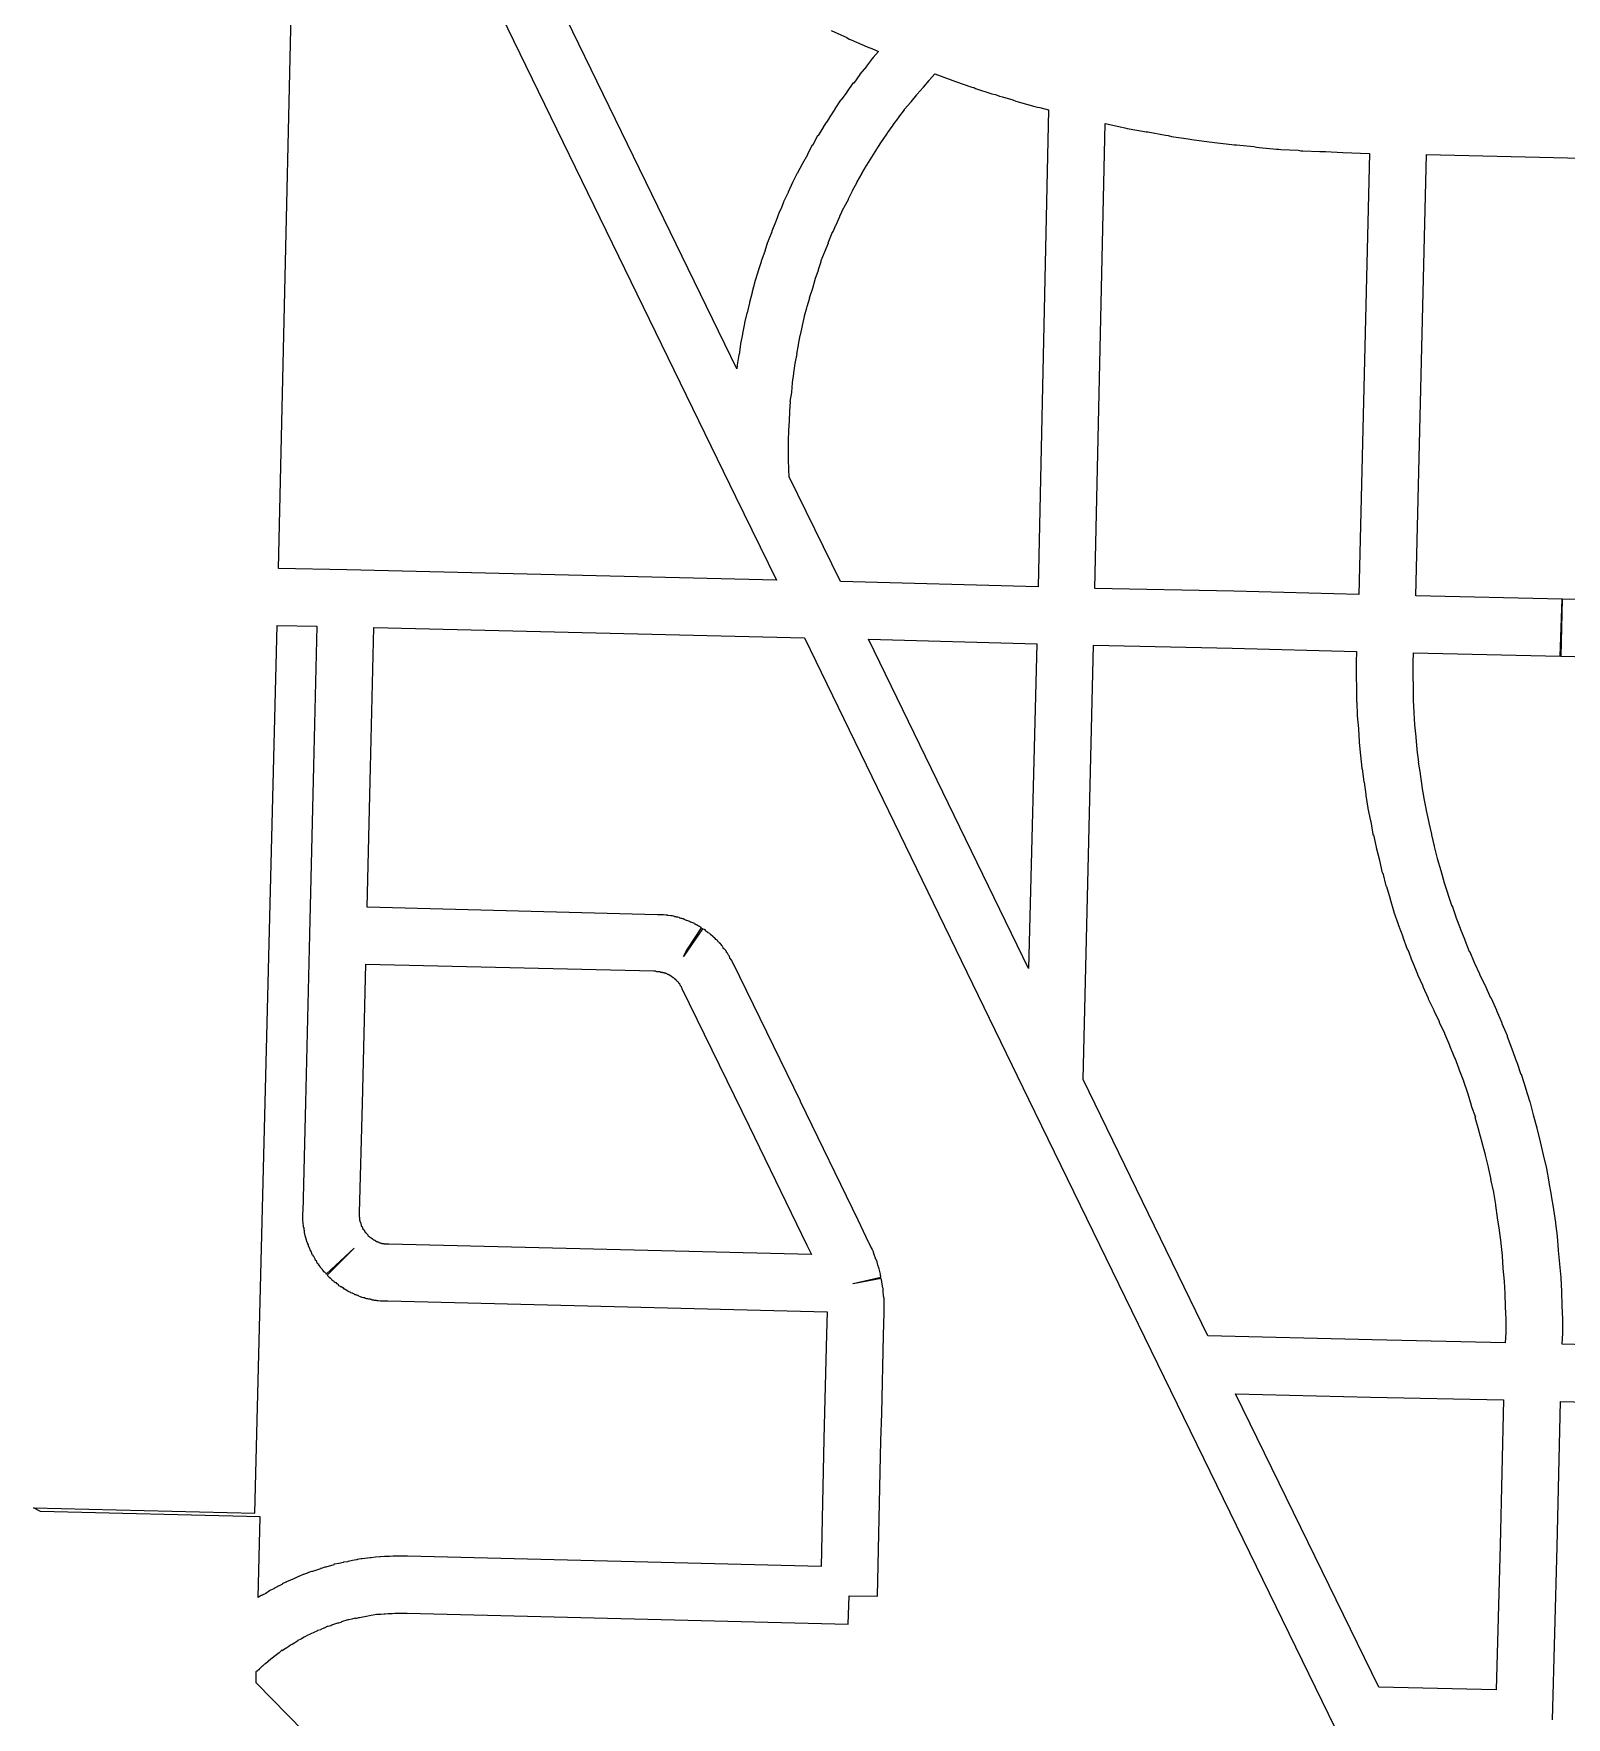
# Model space of a CAD drawing. Extents: x 0 to 1129, y 203 to 1017.
# Drawn here: x 268.99 to 299.35, y 613.26 to 646.6 of the extents above; entities that cross this region are included whole.
import ezdxf

# ---------------------------------------------------------------- set-up
doc = ezdxf.new("R2010")
doc.units = 0
doc.layers.get('0').update_dxf_attribs({"linetype": 'CONTINUOUS'})

msp = doc.modelspace()

# ---------------------------------------------------------------- linework, layer by layer
at = {"color": 1}
for points in [[(274.277667, 654.692135), (274.757444, 654.261734), (274.715111, 654.240511), (282.892511, 637.434155), (283.703889, 635.776111), (275.194889, 635.980734), (273.840222, 636.008956), (274.207111, 651.898067), (274.277667, 654.692135)], [(284.790512, 646.662799), (285.100957, 646.521688), (285.14329, 646.493466), (285.185623, 646.479468), (285.503112, 646.338357), (285.552512, 646.317134), (285.594846, 646.303135), (285.72889, 646.246691), (285.623068, 646.126735), (285.623068, 646.112737), (285.60907, 646.112737), (285.489136, 645.957492), (285.489136, 645.950493), (285.35507, 645.795271), (285.35507, 645.788272), (285.235136, 645.618938), (285.220912, 645.618938), (285.108023, 645.456672), (285.101024, 645.456672), (285.101024, 645.442674), (284.988135, 645.287452), (284.988135, 645.280452), (284.974137, 645.280452), (284.861248, 645.111119), (284.861248, 645.10412), (284.748359, 644.934787), (284.748359, 644.927788), (284.635471, 644.758454), (284.635471, 644.751455), (284.529649, 644.582122), (284.529649, 644.575123), (284.515425, 644.575123), (284.423714, 644.398745), (284.423714, 644.391746), (284.409715, 644.391746), (284.317982, 644.215346), (284.317982, 644.201348), (284.219227, 644.02497), (284.212228, 644.017971), (284.120494, 643.841571), (284.120494, 643.834572), (284.113495, 643.834572), (284.021784, 643.651127), (283.937117, 643.460638), (283.937117, 643.453639), (283.845384, 643.270195), (283.845384, 643.263196), (283.796006, 643.136173), (283.767784, 643.079729), (283.767784, 643.07273), (283.760785, 643.06573), (283.690229, 642.882263), (283.68323, 642.868265), (283.612652, 642.684798), (283.612652, 642.677799), (283.542119, 642.494355), (283.542119, 642.480356), (283.527895, 642.473357), (283.471451, 642.28989), (283.471451, 642.282891), (283.400918, 642.09238), (283.400918, 642.085381), (283.400918, 642.078382), (283.337406, 641.880826), (283.337406, 641.873827), (283.273895, 641.690383), (283.273895, 641.683383), (283.224518, 641.485828), (283.224518, 641.478829), (283.224518, 641.47183), (283.168073, 641.274274), (283.168073, 641.267275), (283.12574, 641.069719), (283.118741, 641.069719), (283.118741, 641.06272), (283.06934, 640.872209), (283.06934, 640.858211), (283.034074, 640.660655), (283.034074, 640.646657), (282.991718, 640.456146), (282.991718, 640.449147), (282.963496, 640.244547), (282.956497, 640.237548), (282.928274, 640.039992), (282.928274, 640.032993), (282.921275, 639.96246), (276.902333, 652.328444)], [(286.843622, 645.801999), (287.147, 645.68911), (287.196378, 645.674886), (287.252822, 645.653663), (287.5774, 645.540774), (287.612667, 645.533775), (287.647933, 645.512552), (287.972511, 645.40673), (288.043044, 645.392506), (288.120667, 645.364284), (288.184155, 645.350286), (288.388778, 645.286774), (288.445222, 645.265551), (288.4946, 645.251327), (288.826222, 645.159616), (288.875622, 645.145618), (288.925, 645.138619), (289.094333, 645.089241), (288.889711, 635.641864), (284.973889, 635.747686), (283.957889, 637.822019), (283.95089, 637.970174), (283.95089, 637.977174), (283.943891, 638.160618), (283.943891, 638.167617), (283.943891, 638.344017), (283.943891, 638.36524), (283.943891, 638.541641), (283.943891, 638.54864), (283.95089, 638.732062), (283.95089, 638.739061), (283.965114, 638.929549), (283.972113, 639.113016), (283.972113, 639.120015), (283.986111, 639.317571), (283.979112, 639.317571), (284.007334, 639.493949), (284.007334, 639.500948), (284.021558, 639.684392), (284.021558, 639.691391), (284.04978, 639.867791), (284.04978, 639.88179), (284.078003, 640.065234), (284.113269, 640.255723), (284.10627, 640.255723), (284.141537, 640.432123), (284.141537, 640.446121), (284.176803, 640.622499), (284.183802, 640.636723), (284.219091, 640.8131), (284.219091, 640.8201), (284.261402, 640.9965), (284.261402, 641.010498), (284.303758, 641.172787), (284.310757, 641.19401), (284.367201, 641.37041), (284.360202, 641.37041), (284.423691, 641.560899), (284.473091, 641.730232), (284.473091, 641.737231), (284.53658, 641.913609), (284.53658, 641.927607), (284.593024, 642.089874), (284.593024, 642.104098), (284.656513, 642.266364), (284.663512, 642.280362), (284.734068, 642.45674), (284.727069, 642.45674), (284.797602, 642.619029), (284.804601, 642.640252), (284.825824, 642.682563), (284.882268, 642.809586), (284.889267, 642.816585), (284.959823, 642.978874), (284.959823, 642.985873), (285.037445, 643.155206), (285.044444, 643.162205), (285.129111, 643.31745), (285.129111, 643.331448), (285.213778, 643.486693), (285.213778, 643.493692), (285.305489, 643.655981), (285.305489, 643.66298), (285.397222, 643.82527), (285.397222, 643.832269), (285.488956, 643.987491), (285.495955, 643.99449), (285.594733, 644.156756), (285.69351, 644.311979), (285.70051, 644.325977), (285.79931, 644.474155), (285.806309, 644.481154), (285.905087, 644.629309), (285.912086, 644.643533), (286.017908, 644.784644), (286.017908, 644.791644), (286.130797, 644.939799), (286.130797, 644.946798), (286.243686, 645.087909), (286.243686, 645.101907), (286.363641, 645.243018), (286.370641, 645.250018), (286.483529, 645.391129), (286.490529, 645.398128), (286.610484, 645.532172), (286.617483, 645.539171), (286.730372, 645.673215), (286.737371, 645.687439), (286.843622, 645.801999)], [(290.216155, 644.821333), (290.547778, 644.750778), (290.604222, 644.73678), (290.653622, 644.722781), (290.992289, 644.65927), (291.027556, 644.652271), (291.062822, 644.652271), (291.408556, 644.588782), (291.465, 644.581783), (291.528511, 644.56056), (291.860111, 644.518204), (291.902444, 644.511205), (291.930667, 644.504206), (292.276378, 644.454806), (292.332822, 644.447807), (292.382222, 644.440807), (292.727933, 644.405518), (292.770289, 644.398519), (292.819667, 644.398519), (293.158333, 644.363253), (293.214778, 644.349029), (293.264155, 644.34203), (293.609889, 644.313807), (293.652222, 644.313807), (293.694556, 644.306808), (294.040289, 644.292584), (294.089667, 644.278586), (294.132, 644.278586), (294.470667, 644.264362), (294.527111, 644.264362), (294.583556, 644.264362), (294.922222, 644.243139), (295.4514, 644.229141), (295.239711, 635.494363), (292.763222, 635.557874), (290.011556, 635.614319), (290.216155, 644.821333)], [(302.421589, 620.55984), (299.267745, 620.644507), (299.281743, 620.863241), (299.281743, 620.87024), (299.281743, 621.138373), (299.281743, 621.145372), (299.267745, 621.406417), (299.267745, 621.420641), (299.260745, 621.681685), (299.260745, 621.688684), (299.246521, 621.956818), (299.246521, 621.963817), (299.225298, 622.231928), (299.225298, 622.238927), (299.197076, 622.499971), (299.197076, 622.51397), (299.175853, 622.775036), (299.175853, 622.782036), (299.140564, 623.036036), (299.140564, 623.050034), (299.140564, 623.057033), (299.105275, 623.311033), (299.105275, 623.318032), (299.055897, 623.586143), (299.055897, 623.593142), (299.013564, 623.847142), (299.013564, 623.86114), (298.964164, 624.122207), (298.964164, 624.129206), (298.900675, 624.390251), (298.900675, 624.39725), (298.837186, 624.65125), (298.837186, 624.658249), (298.773675, 624.919316), (298.773675, 624.926315), (298.703119, 625.180315), (298.703119, 625.187314), (298.632564, 625.448381), (298.625565, 625.448381), (298.625565, 625.45538), (298.547965, 625.70938), (298.547965, 625.716379), (298.470365, 625.963335), (298.470365, 625.977333), (298.456141, 625.977333), (298.378541, 626.224289), (298.378541, 626.231288), (298.371542, 626.231288), (298.279831, 626.485288), (298.18812, 626.732244), (298.18812, 626.739243), (298.18812, 626.753467), (298.082276, 626.986289), (298.082276, 627.000287), (297.976431, 627.24722), (297.976431, 627.254219), (297.870609, 627.494108), (297.870609, 627.501107), (297.856611, 627.501107), (297.750766, 627.741019), (297.743767, 627.748018), (297.637922, 627.966751), (297.637922, 627.97375), (297.539167, 628.185417), (297.532168, 628.199415), (297.447502, 628.411082), (297.433503, 628.418081), (297.348837, 628.636792), (297.348837, 628.643791), (297.257126, 628.869569), (297.257126, 628.876568), (297.172459, 629.095302), (297.172459, 629.102301), (297.094837, 629.321034), (297.080838, 629.321034), (297.080838, 629.335032), (297.010283, 629.553766), (297.010283, 629.560765), (296.93266, 629.79361), (296.93266, 629.800609), (296.869172, 630.01932), (296.798616, 630.259209), (296.798616, 630.266208), (296.742172, 630.499052), (296.742172, 630.506051), (296.685727, 630.731829), (296.685727, 630.745827), (296.63635, 630.971605), (296.63635, 630.978604), (296.579905, 631.211449), (296.579905, 631.218448), (296.537549, 631.45127), (296.537549, 631.458269), (296.495239, 631.684047), (296.495239, 631.70527), (296.45995, 631.931048), (296.45995, 631.945272), (296.42466, 632.17105), (296.43166, 632.17105), (296.39637, 632.417983), (296.39637, 632.424982), (296.375147, 632.664848), (296.375147, 632.671847), (296.353924, 632.911736), (296.3397, 633.151625), (296.3397, 633.158624), (296.325702, 633.39849), (296.325702, 633.40549), (296.325702, 633.645378), (296.325702, 633.652378), (296.318703, 633.892289), (296.318703, 634.132155), (296.318703, 634.146379), (296.325702, 634.336868), (299.232591, 634.273357), (299.267857, 635.402246), (296.368013, 635.465757), (296.580289, 644.207489)], [(296.580289, 644.207489), (302.450511, 644.066378)], [(302.274111, 635.324556), (299.275489, 635.402155), (299.26849, 635.402155), (299.240267, 634.273266), (302.238867, 634.195667)], [(273.812, 634.88097), (274.602222, 634.866746), (274.531667, 632.093924), (274.454067, 628.756657), (274.376444, 625.433479), (274.32, 623.267413), (274.313001, 623.253414), (274.313001, 623.246415), (274.313001, 623.232417), (274.313001, 623.204195), (274.313001, 623.182972), (274.313001, 623.168974), (274.313001, 623.140751), (274.313001, 623.126527), (274.313001, 623.091261), (274.32, 623.055994), (274.32, 623.04177), (274.32, 623.027772), (274.326999, 622.99955), (274.326999, 622.992551), (274.326999, 622.971328), (274.326999, 622.964329), (274.341223, 622.957329), (274.341223, 622.95033), (274.341223, 622.922108), (274.341223, 622.915109), (274.348222, 622.893886), (274.348222, 622.886887), (274.348222, 622.879888), (274.348222, 622.858665), (274.355221, 622.823375), (274.36222, 622.809377), (274.36222, 622.795379), (274.383444, 622.738935), (274.383444, 622.724936), (274.390443, 622.717937), (274.390443, 622.703713), (274.397442, 622.689715), (274.397442, 622.675491), (274.41144, 622.668492), (274.41144, 622.661493), (274.418439, 622.64027), (274.418439, 622.633271), (274.425438, 622.612047), (274.425438, 622.598049), (274.45366, 622.541605), (274.46066, 622.527607), (274.46066, 622.520607), (274.467659, 622.499384), (274.481883, 622.492385), (274.481883, 622.485386), (274.488882, 622.464163), (274.495881, 622.457164), (274.495881, 622.450165), (274.50288, 622.428942), (274.50288, 622.421943), (274.516878, 622.421943), (274.523877, 622.400719), (274.523877, 622.39372), (274.530876, 622.386721), (274.5521, 622.351455), (274.559099, 622.337231), (274.566098, 622.316008), (274.587321, 622.302009), (274.59432, 622.273787), (274.601319, 622.266788), (274.608318, 622.252564), (274.629541, 622.238566), (274.63654, 622.231567), (274.629541, 622.217569), (274.63654, 622.210569), (274.64354, 622.210569), (274.64354, 622.20357), (274.650539, 622.196571), (274.650539, 622.182573), (274.664537, 622.175574), (274.671536, 622.161576), (274.685534, 622.147577), (274.699532, 622.140578), (274.699532, 622.133579), (274.706532, 622.133579), (274.706532, 622.12658), (274.713531, 622.112356), (274.741753, 622.07709), (274.748752, 622.07709), (274.755751, 622.07009), (274.769749, 622.055866), (274.783748, 622.034643), (275.341125, 622.54971), (274.804903, 622.013488), (274.833125, 621.985266), (274.840124, 621.978267), (274.847123, 621.971268), (274.868346, 621.950044), (274.875346, 621.943045), (274.882345, 621.936046), (274.889344, 621.929047), (274.910567, 621.914823), (274.924565, 621.900825), (274.938563, 621.893826), (274.945562, 621.879828), (274.952562, 621.872828), (274.959561, 621.872828), (274.973559, 621.865829), (274.987783, 621.844606), (275.009006, 621.837607), (275.023004, 621.830608), (275.023004, 621.823609), (275.030003, 621.809611), (275.051226, 621.802612), (275.065225, 621.795612), (275.065225, 621.788613), (275.079223, 621.788613), (275.114489, 621.76739), (275.114489, 621.760391), (275.121489, 621.760391), (275.135487, 621.739168), (275.149485, 621.739168), (275.163483, 621.732169), (275.234039, 621.689813), (275.255262, 621.682814), (275.269486, 621.668816), (275.290709, 621.661817), (275.297708, 621.661817), (275.304707, 621.654817), (275.32593, 621.647818), (275.332929, 621.647818), (275.339929, 621.633594), (275.346928, 621.633594), (275.353927, 621.626595), (275.367925, 621.626595), (275.374924, 621.626595), (275.381923, 621.619596), (275.403146, 621.612597), (275.417145, 621.612597), (275.424144, 621.605598), (275.459433, 621.5916), (275.473431, 621.584601), (275.48043, 621.584601), (275.494654, 621.577601), (275.522876, 621.570602), (275.544099, 621.570602), (275.565322, 621.556604), (275.586546, 621.549605), (275.600544, 621.549605), (275.621767, 621.542606), (275.649989, 621.542606), (275.664213, 621.535607), (275.685436, 621.535607), (275.692435, 621.521383), (275.699434, 621.521383), (275.720658, 621.521383), (275.734656, 621.514384), (275.755879, 621.514384), (275.762878, 621.514384), (275.777102, 621.514384), (275.7911, 621.507385), (275.798099, 621.507385), (275.812098, 621.507385), (275.861498, 621.500385), (275.868497, 621.500385), (275.91083, 621.500385), (275.924828, 621.500385), (275.946052, 621.500385), (275.974274, 621.500385), (275.988272, 621.500385), (275.995271, 621.500385), (276.009269, 621.500385), (284.708758, 621.288719), (284.69476, 620.844207), (284.659471, 619.299052), (284.645473, 618.76283), (284.589028, 616.243985), (276.397539, 616.448608), (276.39054, 616.448608), (276.31294, 616.448608), (276.221207, 616.448608), (276.143607, 616.448608), (276.136608, 616.448608), (276.115385, 616.448608), (276.037762, 616.441609), (276.030763, 616.441609), (275.953141, 616.441609), (275.939143, 616.441609), (275.861543, 616.434609), (275.854544, 616.434609), (275.847545, 616.434609), (275.762878, 616.42761), (275.678211, 616.413386), (275.671212, 616.413386), (275.657214, 616.413386), (275.494948, 616.392163), (275.480724, 616.392163), (275.396057, 616.378165), (275.396057, 616.371166), (275.389058, 616.371166), (275.304391, 616.364167), (275.219724, 616.342944), (275.212725, 616.342944), (275.212725, 616.335945), (275.128059, 616.328945), (275.12106, 616.321946), (275.04346, 616.300723), (275.036461, 616.300723), (274.951794, 616.286725), (274.944795, 616.286725), (274.937796, 616.272501), (274.775507, 616.23019), (274.768508, 616.23019), (274.761508, 616.23019), (274.683886, 616.201968), (274.669888, 616.201968), (274.669888, 616.194969), (274.514666, 616.145591), (274.507666, 616.145591), (274.493442, 616.145591), (274.415843, 616.117369), (274.415843, 616.11037), (274.338243, 616.082148), (274.331244, 616.082148), (274.246577, 616.046859), (274.239578, 616.046859), (274.169045, 616.011592), (274.162046, 616.011592), (274.155047, 616.004593), (273.999847, 615.941082), (273.992848, 615.934083), (273.985849, 615.934083), (273.915316, 615.898816), (273.915316, 615.884818), (273.908317, 615.884818), (273.837761, 615.849529), (273.830762, 615.849529), (273.816538, 615.84253), (273.746005, 615.807263), (273.746005, 615.800264), (273.668383, 615.764975), (273.661384, 615.757976), (273.590806, 615.708576), (273.520273, 615.673309), (273.513273, 615.66631), (273.499275, 615.66631), (273.435786, 615.631021), (273.478097, 617.225577), (269.124831, 617.331421), (268.990764, 617.401954), (273.372275, 617.296132), (273.812, 634.88097)], [(279.377287, 607.840423), (273.401242, 613.936423), (273.401242, 614.162201), (273.408242, 614.1692), (273.415241, 614.176199), (273.464641, 614.218533), (273.521085, 614.274977), (273.528084, 614.274977), (273.570418, 614.317311), (273.584416, 614.32431), (273.626749, 614.359599), (273.633748, 614.366598), (273.690193, 614.415975), (273.73957, 614.451265), (273.74657, 614.458264), (273.803014, 614.500597), (273.852392, 614.535886), (273.86639, 614.542885), (273.91579, 614.592285), (273.91579, 614.578061), (273.979279, 614.627462), (273.986278, 614.627462), (274.042722, 614.662728), (274.049721, 614.669727), (274.092055, 614.697949), (274.113278, 614.704948), (274.162655, 614.740215), (274.226167, 614.775481), (274.233166, 614.782481), (274.28961, 614.810703), (274.296609, 614.817702), (274.34601, 614.845924), (274.367233, 614.852923), (274.41661, 614.881145), (274.473055, 614.909368), (274.487053, 614.916367), (274.606986, 614.965767), (274.62121, 614.979765), (274.677655, 614.993763), (274.684654, 615.000762), (274.748142, 615.028985), (274.755142, 615.028985), (274.811586, 615.057207), (274.825584, 615.057207), (274.874984, 615.071431), (274.896207, 615.085429), (275.016163, 615.127785), (275.037386, 615.127785), (275.07972, 615.141783), (275.093718, 615.156007), (275.220718, 615.191274), (275.234716, 615.191274), (275.291161, 615.205272), (275.29816, 615.205272), (275.368693, 615.226495), (275.368693, 615.212497), (275.432204, 615.23372), (275.446202, 615.23372), (275.509691, 615.247718), (275.580269, 615.261716), (275.587268, 615.261716), (275.643713, 615.268716), (275.784824, 615.296938), (275.813046, 615.296938), (275.86949, 615.296938), (275.932979, 615.303937), (275.954202, 615.303937), (276.010647, 615.310936), (276.024645, 615.310936), (276.081089, 615.310936), (276.095087, 615.310936), (276.144488, 615.317935), (276.17271, 615.317935), (276.222087, 615.317935), (276.313821, 615.317935), (276.37731, 615.317935), (276.391308, 615.317935), (285.126086, 615.099224), (285.147309, 615.663669), (285.704686, 615.65667), (285.775242, 618.732892), (285.78924, 619.269114), (285.824529, 620.814269), (285.838527, 621.272892), (285.838527, 621.279891), (285.838527, 621.28689), (285.838527, 621.343334), (285.838527, 621.406823), (285.838527, 621.456223), (285.838527, 621.477446), (285.838527, 621.491445), (285.838527, 621.547889), (285.824529, 621.597289), (285.824529, 621.618512), (285.824529, 621.625511), (285.81753, 621.674912), (285.81753, 621.68891), (285.81753, 621.73831), (285.81753, 621.745309), (285.810531, 621.759533), (285.789308, 621.872422), (285.789308, 621.879421), (285.789308, 621.88642), (285.782309, 621.942865), (285.224931, 621.837043), (285.224931, 621.844042), (285.775265, 621.971019), (285.775265, 621.978018), (285.775265, 621.985017), (285.768265, 622.006241), (285.768265, 622.01324), (285.768265, 622.034463), (285.740043, 622.140285), (285.733044, 622.147284), (285.733044, 622.154283), (285.711821, 622.210727), (285.697597, 622.267172), (285.697597, 622.28117), (285.676374, 622.33057), (285.669375, 622.337569), (285.669375, 622.351793), (285.648152, 622.401171), (285.626929, 622.457615), (285.626929, 622.464615), (285.626929, 622.471614), (285.605705, 622.513947), (285.598706, 622.520946), (285.598706, 622.534944), (285.570484, 622.584345), (285.542262, 622.647833), (285.535263, 622.654832), (285.323596, 623.099321), (284.180596, 625.448832), (284.180596, 625.455831), (282.847085, 628.193387), (282.840086, 628.193387), (282.826087, 628.228654), (282.819088, 628.242652), (282.812089, 628.249651), (282.783867, 628.299028), (282.776868, 628.320252), (282.769869, 628.327251), (282.769869, 628.33425), (282.755871, 628.348248), (282.748871, 628.362472), (282.734647, 628.390694), (282.720649, 628.404692), (282.71365, 628.404692), (282.71365, 628.418916), (282.699652, 628.432915), (282.699652, 628.439914), (282.685654, 628.453912), (282.678655, 628.46791), (282.671655, 628.474909), (282.664656, 628.474909), (282.650432, 628.496132), (282.643433, 628.510131), (282.636434, 628.524129), (282.629435, 628.531128), (282.622436, 628.538127), (282.608438, 628.55935), (282.594214, 628.573348), (282.572991, 628.594572), (282.565991, 628.60857), (282.551993, 628.615569), (282.537769, 628.636792), (282.53077, 628.636792), (282.523771, 628.65079), (282.502548, 628.657789), (282.48855, 628.679012), (282.481551, 628.686012), (282.460327, 628.707235), (282.446329, 628.721233), (282.396929, 628.756522), (282.38993, 628.763521), (282.382931, 628.777519), (282.361708, 628.784518), (282.354709, 628.798517), (282.34771, 628.798517), (282.326486, 628.812741), (282.305263, 628.833964), (282.291265, 628.847962), (282.277267, 628.854961), (282.256044, 628.86196), (282.249045, 628.868959), (282.242046, 628.868959), (281.861023, 628.32567), (281.910423, 628.417404), (281.94569, 628.466781), (282.220868, 628.890115), (282.213868, 628.897114), (282.206869, 628.897114), (282.192871, 628.911112), (282.178873, 628.918111), (282.171874, 628.92511), (282.157876, 628.92511), (282.122586, 628.953332), (282.108588, 628.953332), (282.101589, 628.960332), (282.087365, 628.960332), (282.080366, 628.967331), (282.073367, 628.981555), (282.066368, 628.981555), (282.045145, 628.988554), (282.030921, 628.995553), (282.009698, 629.002552), (282.002698, 629.002552), (281.981475, 629.01655), (281.967477, 629.023549), (281.932211, 629.037773), (281.925212, 629.037773), (281.903988, 629.044772), (281.889764, 629.058771), (281.882765, 629.058771), (281.868767, 629.058771), (281.861768, 629.06577), (281.84777, 629.06577), (281.833546, 629.072769), (281.819548, 629.072769), (281.798324, 629.079768), (281.791325, 629.079768), (281.777101, 629.093992), (281.748879, 629.100991), (281.74188, 629.100991), (281.727882, 629.100991), (281.713884, 629.10799), (281.69266, 629.10799), (281.685661, 629.114989), (281.643328, 629.128988), (281.636329, 629.128988), (281.615106, 629.128988), (281.551594, 629.135987), (281.544595, 629.142986), (281.537596, 629.142986), (281.530597, 629.142986), (281.516599, 629.142986), (281.467199, 629.149985), (281.424888, 629.149985), (281.403665, 629.149985), (281.389667, 629.149985), (281.368444, 629.149985), (281.361444, 629.149985), (281.354445, 629.149985), (281.347446, 629.149985), (275.597157, 629.29814), (275.660668, 632.063918), (275.731111, 634.838614)], [(275.731111, 634.838614), (284.261266, 634.634014), (288.699222, 625.497058), (291.380333, 620.000792), (293.073667, 616.522392), (294.767, 613.051058)], [(285.531266, 634.605905), (288.861489, 634.514194), (288.699222, 628.086572), (285.531266, 634.605905)], [(289.983333, 634.486017), (292.735, 634.429572), (295.1974, 634.366061), (295.190401, 634.154394), (295.190401, 634.147395), (295.190401, 633.893395), (295.190401, 633.886396), (295.1974, 633.625329), (295.1974, 633.61833), (295.1974, 633.36433), (295.204399, 633.357331), (295.211398, 633.096264), (295.211398, 633.089265), (295.232622, 632.835265), (295.232622, 632.828266), (295.24662, 632.58131), (295.24662, 632.567312), (295.24662, 632.560313), (295.274842, 632.306313), (295.303064, 632.052313), (295.303064, 632.038315), (295.310063, 632.038315), (295.338286, 631.784315), (295.338286, 631.777316), (295.345285, 631.777316), (295.380551, 631.53036), (295.380551, 631.523361), (295.380551, 631.509137), (295.422907, 631.262204), (295.422907, 631.255205), (295.472285, 631.008271), (295.472285, 631.001272), (295.479284, 630.994273), (295.521594, 630.747318), (295.521594, 630.733319), (295.528594, 630.733319), (295.585038, 630.486364), (295.585038, 630.479364), (295.648549, 630.232409), (295.648549, 630.22541), (295.704994, 629.978454), (295.718992, 629.971455), (295.775436, 629.724499), (295.78966, 629.710501), (295.860193, 629.463568), (295.860193, 629.456569), (295.937816, 629.209635), (295.937816, 629.202636), (296.022482, 628.962747), (296.022482, 628.955748), (296.114193, 628.715837), (296.114193, 628.708838), (296.19886, 628.468949), (296.19886, 628.46195), (296.213084, 628.46195), (296.297751, 628.222083), (296.297751, 628.215084), (296.30475, 628.215084), (296.403528, 627.975195), (296.403528, 627.968196), (296.50935, 627.742418), (296.50935, 627.728194), (296.615194, 627.495372), (296.615194, 627.481374), (296.728083, 627.262663), (296.728083, 627.255664), (296.833928, 627.036953), (296.833928, 627.022729), (296.93975, 626.804018), (296.93975, 626.797019), (297.038528, 626.564197), (297.038528, 626.557198), (297.137305, 626.317287), (297.144305, 626.317287), (297.221904, 626.098576), (297.221904, 626.091577), (297.313638, 625.858754), (297.313638, 625.851755), (297.391238, 625.625978), (297.398237, 625.604754), (297.46877, 625.378977), (297.46877, 625.364978), (297.553436, 625.139201), (297.539438, 625.139201), (297.609971, 624.892268), (297.609971, 624.885268), (297.680549, 624.64538), (297.680549, 624.63838), (297.744038, 624.398469), (297.744038, 624.39147), (297.800482, 624.151581), (297.800482, 624.144582), (297.856927, 623.904716), (297.849928, 623.904716), (297.906372, 623.65776), (297.906372, 623.650761), (297.948683, 623.410849), (297.948683, 623.389626), (297.983972, 623.156782), (297.983972, 623.142783), (298.019261, 622.909939), (298.019261, 622.89594), (298.054528, 622.648985), (298.054528, 622.641986), (298.08275, 622.402097), (298.08275, 622.395098), (298.096748, 622.148164), (298.096748, 622.141165), (298.117971, 621.894232), (298.117971, 621.887233), (298.132195, 621.647367), (298.132195, 621.633143), (298.139194, 621.393276), (298.139194, 621.386277), (298.153193, 621.139344), (298.153193, 621.12512), (298.153193, 620.878187), (298.153193, 620.871188), (298.139194, 620.673632), (295.507483, 620.730077), (292.247794, 620.807699), (289.778372, 625.887699), (289.983333, 634.486017)], [(275.568822, 628.170222), (281.276778, 628.036155), (281.305, 628.036155), (281.326223, 628.029156), (281.340447, 628.029156), (281.347446, 628.029156), (281.361444, 628.029156), (281.368444, 628.029156), (281.382442, 628.029156), (281.403665, 628.029156), (281.410664, 628.015158), (281.431887, 628.015158), (281.438886, 628.015158), (281.445885, 628.008159), (281.452884, 628.008159), (281.466883, 628.008159), (281.473882, 628.008159), (281.480881, 628.00116), (281.48788, 628.00116), (281.501878, 628.00116), (281.508877, 627.994161), (281.515876, 627.994161), (281.5371, 627.979937), (281.544099, 627.979937), (281.544099, 627.972938), (281.558097, 627.965938), (281.572095, 627.965938), (281.579094, 627.965938), (281.586093, 627.958939), (281.593092, 627.944941), (281.607091, 627.944941), (281.61409, 627.937942), (281.628088, 627.930943), (281.65631, 627.90972), (281.663309, 627.902721), (281.677533, 627.895722), (281.684532, 627.888722), (281.712755, 627.867499), (281.712755, 627.8605), (281.719754, 627.853501), (281.733978, 627.839277), (281.733978, 627.832278), (281.747976, 627.825279), (281.754975, 627.81828), (281.761974, 627.804282), (281.768973, 627.797282), (281.782972, 627.790283), (281.782972, 627.783284), (281.789971, 627.769286), (281.789971, 627.762287), (281.79697, 627.755288), (281.79697, 627.748289), (281.818193, 627.727066), (281.818193, 627.720066), (281.832191, 627.698843), (281.832191, 627.691844), (283.165702, 624.961333), (284.308702, 622.6048), (284.400413, 622.421333), (276.02548, 622.625955), (276.018481, 622.625955), (276.011482, 622.625955), (275.990259, 622.625955), (275.976261, 622.625955), (275.969262, 622.625955), (275.955263, 622.625955), (275.948264, 622.625955), (275.941265, 622.625955), (275.934266, 622.625955), (275.934266, 622.632954), (275.920268, 622.632954), (275.913269, 622.632954), (275.90627, 622.632954), (275.89927, 622.632954), (275.885272, 622.632954), (275.885272, 622.639954), (275.878273, 622.639954), (275.871274, 622.639954), (275.864275, 622.646953), (275.850051, 622.646953), (275.843052, 622.646953), (275.836053, 622.661177), (275.829054, 622.661177), (275.815055, 622.668176), (275.808056, 622.668176), (275.801057, 622.668176), (275.801057, 622.675175), (275.779834, 622.675175), (275.772835, 622.675175), (275.772835, 622.682174), (275.765836, 622.682174), (275.751838, 622.696172), (275.737614, 622.703171), (275.730614, 622.703171), (275.723615, 622.71017), (275.716616, 622.71017), (275.716616, 622.71717), (275.702618, 622.731168), (275.695619, 622.731168), (275.68862, 622.738167), (275.681621, 622.745166), (275.667622, 622.752165), (275.660623, 622.752165), (275.653624, 622.759164), (275.646625, 622.773388), (275.632627, 622.780387), (275.625628, 622.780387), (275.625628, 622.787386), (275.618629, 622.794386), (275.618629, 622.801385), (275.597406, 622.822608), (275.590406, 622.829607), (275.583407, 622.836606), (275.583407, 622.843605), (275.569183, 622.843605), (275.569183, 622.850604), (275.562184, 622.850604), (275.562184, 622.864602), (275.555185, 622.871602), (275.548186, 622.878601), (275.548186, 622.8856), (275.541187, 622.899598), (275.527189, 622.906597), (275.527189, 622.913596), (275.52019, 622.913596), (275.52019, 622.920595), (275.52019, 622.934594), (275.51319, 622.934594), (275.51319, 622.941593), (275.51319, 622.948592), (275.506191, 622.955591), (275.506191, 622.969815), (275.492193, 622.969815), (275.492193, 622.976814), (275.485194, 622.983813), (275.485194, 622.990812), (275.485194, 623.00481), (275.485194, 623.01181), (275.478195, 623.018809), (275.478195, 623.025808), (275.471196, 623.039806), (275.471196, 623.046805), (275.471196, 623.053804), (275.456972, 623.067802), (275.456972, 623.082026), (275.456972, 623.096025), (275.449973, 623.096025), (275.449973, 623.103024), (275.449973, 623.117022), (275.449973, 623.13102), (275.449973, 623.159242), (275.442974, 623.159242), (275.442974, 623.166242), (275.442974, 623.173241), (275.442974, 623.187239), (275.442974, 623.201237), (275.442974, 623.229459), (275.442974, 623.236458), (275.442974, 623.243458), (275.506462, 625.409502), (275.568822, 628.170222)], [(292.798511, 619.66129), (295.472556, 619.597779), (298.104289, 619.541334), (298.040778, 616.662668), (297.963178, 613.798135), (295.634822, 613.854579), (294.089667, 617.015468), (292.798511, 619.66129)], [(299.078023, 613.204791), (299.169757, 616.640835), (299.233178, 619.513112)], [(299.233178, 619.513112), (302.394067, 619.428445)]]:
    msp.add_lwpolyline(points, dxfattribs=at)

doc.saveas('drawing.dxf')
